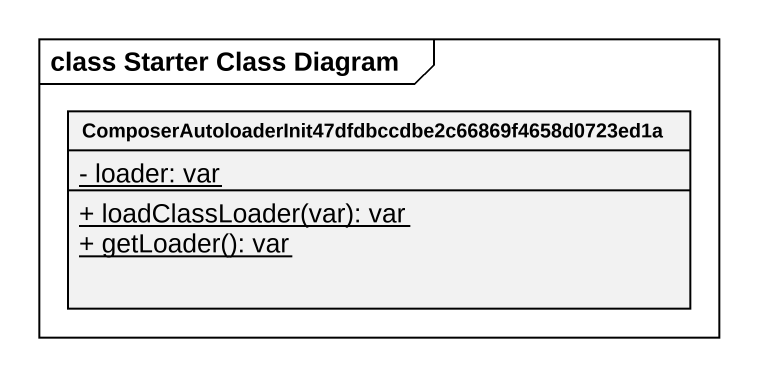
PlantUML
@startuml
mainframe class Starter Class Diagram
hide circle
hide empty members
skinparam classAttributeIconSize 0
class "ComposerAutoloaderInit47dfdbccdbe2c66869f4658d0723ed1a" as ComposerAutoloaderInit47dfdb {
  {static} - loader: var
  {static} + loadClassLoader(var): var
  {static} + getLoader(): var
}
@enduml
